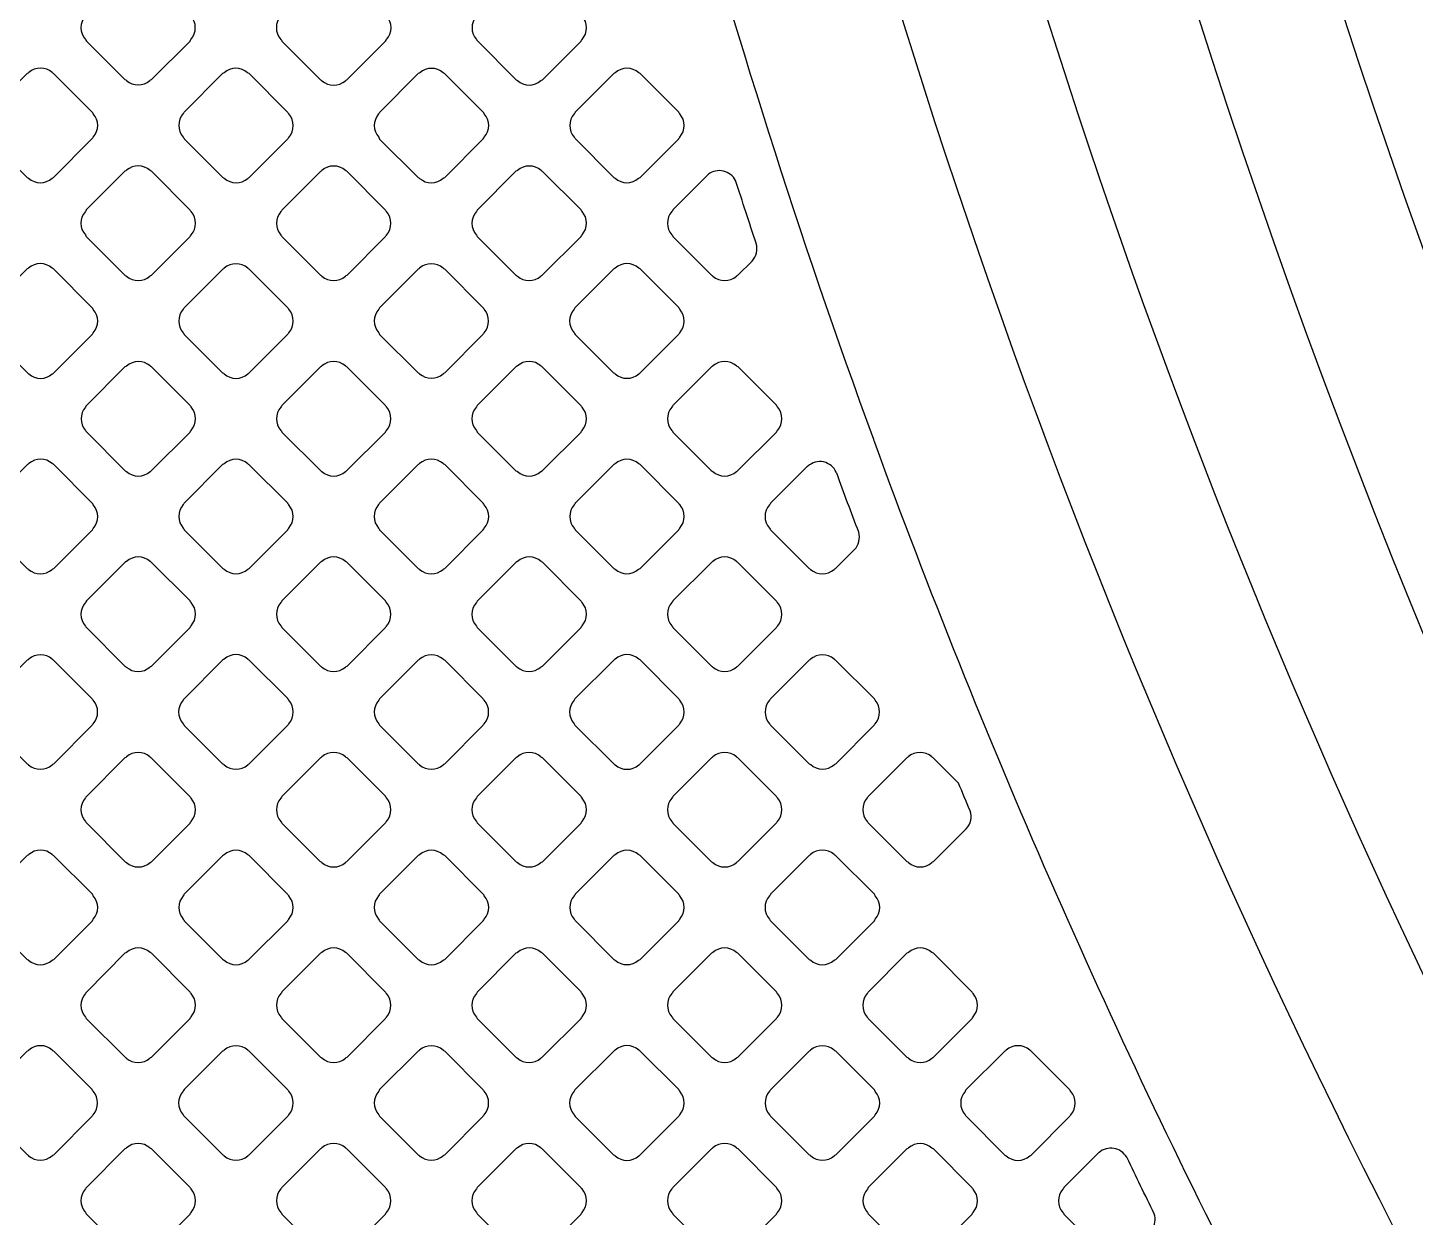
# Model space of a CAD drawing. Header units: millimetres. Extents: x 3440 to 3572, y 2 to 96.
# Drawn here: x 3529.908 to 3531.438, y 62.427 to 63.738 of the extents above; entities that cross this region are included whole.
import ezdxf

# ---------------------------------------------------------------- set-up
doc = ezdxf.new("R2010")
doc.units = ezdxf.units.MM
doc.header["$LTSCALE"] = 23.1
doc.layers.add('gbr-dxf', color=7, linetype='CONTINUOUS')

msp = doc.modelspace()

# ---------------------------------------------------------------- linework, layer by layer
at = {"layer": 'gbr-dxf', "linetype": 'Continuous'}
for points in [[(3533.3367, 60.2353, -0.198755), (3530.7901, 66.3816, -0.011889), (3530.7901, 66.385, -0.001401), (3530.7902, 66.4319, -0.006774), (3530.7902, 66.4335), (3530.7902, 68.821, 0.15456), (3530.6411, 69.0475, -0.007498), (3530.6397, 69.0487, -0.223524), (3530.566, 69.2052, -0.414223), (3530.7692, 69.4084, -0.414223), (3530.9724, 69.2052, -0.097355), (3530.9573, 69.1283, 0.044886), (3530.9345, 69.0512, -0.047616), (3530.9426, 68.9741, -0.019176), (3530.9426, 68.9684), (3530.9426, 68.8329, -0.01601), (3530.9426, 68.8281), (3530.9426, 66.4315, -0.008654), (3530.9426, 66.4292, 0.001254), (3530.9425, 66.3884, -0.011774), (3530.9425, 66.3851, 0.198929), (3533.4461, 60.3414, -0.008685)], [(3529.9322, 69.1544, 0.224387), (3530.0528, 68.8991), (3530.0594, 68.8935), (3530.2616, 68.0324), (3530.2788, 66.7452, -0.031401), (3530.2789, 66.7421), (3530.2832, 66.4211, -0.024536), (3530.2832, 66.4187), (3530.2857, 66.2338, -0.02971), (3530.2858, 66.2309), (3530.2858, 66.2307), (3530.2865, 66.1776, -0.020598), (3530.2866, 66.1756, 0.041374), (3530.3954, 65.05, -0.014401), (3530.3956, 65.0488), (3530.465, 64.6639, -0.013612), (3530.4652, 64.6627, 0.04234), (3530.8402, 63.2846, -0.034058), (3530.8413, 63.2814, 0.030775), (3531.2576, 62.3296, -0.014751), (3531.2581, 62.3284), (3531.4173, 62.0181, -0.022541), (3531.4184, 62.0163, 0.006915), (3531.537, 61.7947, 0.283708)], [(3531.5759, 62.1), (3531.4164, 62.4109, -0.008596), (3531.4153, 62.413, -0.073265), (3530.6404, 64.6957, -0.008634), (3530.64, 64.698), (3530.5714, 65.0781, -0.012454), (3530.5707, 65.0816, -0.041374), (3530.4648, 66.178, -0.007759)], [(3530.6172, 66.1781, 0.041158), (3530.72, 65.1124, -0.012756), (3530.7207, 65.1088), (3530.7903, 64.723, -0.007562), (3530.7906, 64.7211, 0.07327), (3531.552, 62.4805, -0.0085)], [(3531.2886, 66.1606, 0.198897), (3533.5297, 60.7496, -0.008509)], [(3533.4202, 60.6435, -0.198702), (3531.1362, 66.1571, -0.011933)]]:
    msp.add_lwpolyline(points, format="xyb", dxfattribs=at)
for points in [[(3529.9715, 63.7252, -0.10047), (3529.9725, 63.7235), (3530.015, 63.681, -0.096111), (3530.0167, 63.6801, 0.379092), (3530.0426, 63.68, -0.095166), (3530.0442, 63.681), (3530.0868, 63.7235, -0.096227), (3530.0877, 63.7252, 0.379087), (3530.0878, 63.7511, -0.096507), (3530.0868, 63.7528), (3530.044, 63.7955, -0.083772), (3530.0426, 63.7964, 0.37947), (3530.0167, 63.7964, -0.096458), (3530.015, 63.7954), (3529.9725, 63.7529, -0.096627), (3529.9715, 63.7512, 0.379731)], [(3530.1869, 63.7512, 0.378818), (3530.1869, 63.7253, -0.103884), (3530.1879, 63.7235), (3530.2306, 63.6808, -0.100073), (3530.2323, 63.6798, 0.378702), (3530.2582, 63.6798, -0.095506), (3530.2598, 63.6808), (3530.3025, 63.7235, -0.095394), (3530.3035, 63.7251, 0.379163), (3530.3035, 63.7511, -0.108153), (3530.3024, 63.7529), (3530.2598, 63.7955, -0.096111), (3530.2582, 63.7965, 0.379141), (3530.2323, 63.7965, -0.096031), (3530.2306, 63.7956), (3530.1879, 63.7528, -0.095895)], [(3530.4026, 63.751, 0.379211), (3530.4027, 63.7251, -0.087784), (3530.4036, 63.7236), (3530.4464, 63.6808, -0.083651), (3530.4478, 63.6799, 0.37981), (3530.4737, 63.6799, -0.095956), (3530.4754, 63.6809), (3530.518, 63.7235, -0.096332), (3530.519, 63.7251, 0.37975), (3530.519, 63.7511, -0.092139), (3530.518, 63.7527), (3530.4754, 63.7953, -0.096328), (3530.4738, 63.7963, 0.378885), (3530.4478, 63.7963, -0.095862), (3530.4462, 63.7953), (3530.4036, 63.7527, -0.095997)], [(3529.8637, 63.6174, -0.096625), (3529.8647, 63.6158), (3529.9073, 63.5732, -0.092233), (3529.9088, 63.5722, 0.379092), (3529.9348, 63.5722, -0.095166), (3529.9364, 63.5732), (3529.9791, 63.6159, -0.095701), (3529.9801, 63.6175, 0.378793), (3529.9801, 63.6434, -0.100588), (3529.9791, 63.6451), (3529.9364, 63.6878, -0.087638), (3529.935, 63.6887, 0.379778), (3529.909, 63.6887, -0.096458), (3529.9073, 63.6877), (3529.8647, 63.645, -0.096627), (3529.8637, 63.6434, 0.379731)], [(3530.0793, 63.6435, 0.379497), (3530.0793, 63.6176, -0.10399), (3530.0803, 63.6158), (3530.1229, 63.5732, -0.100093), (3530.1246, 63.5722, 0.378837), (3530.1505, 63.5721, -0.095506), (3530.1522, 63.5731), (3530.1947, 63.6157, -0.095394), (3530.1957, 63.6173, 0.379163), (3530.1957, 63.6433, -0.092523), (3530.1947, 63.6448), (3530.1519, 63.6876, -0.096857), (3530.1503, 63.6886, 0.379297), (3530.1244, 63.6886, -0.096367), (3530.1227, 63.6876), (3530.0802, 63.6452, -0.096527)], [(3530.2948, 63.6433, 0.378901), (3530.2949, 63.6174, -0.107922), (3530.2959, 63.6155), (3530.3382, 63.5732, -0.103923), (3530.34, 63.5721, 0.379201), (3530.366, 63.5722, -0.096625), (3530.3676, 63.5731), (3530.4102, 63.6158, -0.096111), (3530.4112, 63.6174, 0.379423), (3530.4112, 63.6434, -0.103884), (3530.4102, 63.6451), (3530.3679, 63.6875, -0.107814), (3530.366, 63.6885, 0.378406), (3530.3401, 63.6885, -0.09601), (3530.3385, 63.6876), (3530.2958, 63.6449, -0.096036)], [(3530.5104, 63.6174, -0.087784), (3530.5113, 63.6159), (3530.5541, 63.5731, -0.083651), (3530.5555, 63.5722, 0.37981), (3530.5814, 63.5722, -0.095956), (3530.5831, 63.5732), (3530.6257, 63.6158, -0.096332), (3530.6267, 63.6174, 0.37981), (3530.6267, 63.6434, -0.092348), (3530.6257, 63.645), (3530.5831, 63.6876, -0.096111), (3530.5815, 63.6885, 0.379731), (3530.5555, 63.6885, -0.096458), (3530.5539, 63.6876), (3530.5113, 63.645, -0.096627), (3530.5104, 63.6434, 0.379731)], [(3529.9714, 63.5097, -0.091476), (3529.9723, 63.5081), (3530.0153, 63.4652, -0.087529), (3530.0168, 63.4643, 0.378417), (3530.0426, 63.4643, -0.096217), (3530.0443, 63.4653), (3530.0871, 63.508, -0.096036), (3530.0881, 63.5097, 0.379029), (3530.088, 63.5356, -0.087784), (3530.0871, 63.5371), (3530.0442, 63.58, -0.092233), (3530.0427, 63.5809, 0.379297), (3530.0167, 63.581, -0.096367), (3530.0151, 63.58), (3529.9724, 63.5373, -0.096328), (3529.9714, 63.5356, 0.379175)], [(3530.1871, 63.5356, 0.379211), (3530.1871, 63.5096, -0.10047), (3530.1881, 63.5079), (3530.2306, 63.4654, -0.096111), (3530.2323, 63.4644, 0.379308), (3530.2582, 63.4644, -0.09601), (3530.2599, 63.4654), (3530.3024, 63.5079, -0.096227), (3530.3034, 63.5096, 0.379035), (3530.3034, 63.5355, -0.09601), (3530.3024, 63.5371), (3530.2596, 63.5799, -0.083283), (3530.2582, 63.5808, 0.378406), (3530.2323, 63.5808, -0.095862), (3530.2307, 63.5798), (3530.1881, 63.5372, -0.095997)], [(3530.4025, 63.5096, -0.100082), (3530.4035, 63.5079), (3530.446, 63.4654, -0.095796), (3530.4477, 63.4644, 0.37889), (3530.4736, 63.4644, -0.096117), (3530.4752, 63.4654), (3530.518, 63.5081, -0.095895), (3530.519, 63.5098, 0.379201), (3530.519, 63.5357, -0.096625), (3530.518, 63.5374), (3530.4755, 63.5798, -0.100151), (3530.4738, 63.5808, 0.379731), (3530.4478, 63.5808, -0.096458), (3530.4462, 63.5799), (3530.4035, 63.5372, -0.096627), (3530.4025, 63.5355, 0.3795)], [(3530.6181, 63.5097, -0.092348), (3530.619, 63.5082), (3530.6618, 63.4654, -0.088547), (3530.6633, 63.4644, 0.37956), (3530.6893, 63.4644, -0.096117), (3530.6909, 63.4654), (3530.7065, 63.481, 0.265477), (3530.7111, 63.5003, -0.039635), (3530.711, 63.5006, -0.002169), (3530.6884, 63.5696, 0.467275), (3530.6582, 63.5765), (3530.6191, 63.5373, -0.096627), (3530.6181, 63.5357, 0.379731)], [(3529.8637, 63.4279, 0.378853), (3529.8637, 63.402, -0.092162), (3529.8647, 63.4005), (3529.9076, 63.3576, -0.087639), (3529.909, 63.3566, 0.379528), (3529.935, 63.3566, -0.095506), (3529.9366, 63.3576), (3529.9792, 63.4002, -0.0952), (3529.9801, 63.4018, 0.379169), (3529.9801, 63.4277, -0.104293), (3529.9791, 63.4295), (3529.9364, 63.4722, -0.092289), (3529.9349, 63.4731, 0.379141), (3529.9089, 63.4732, -0.095487), (3529.9073, 63.4722), (3529.8647, 63.4296, -0.096036)], [(3530.0793, 63.4278, 0.379206), (3530.0793, 63.4018, -0.10047), (3530.0803, 63.4001), (3530.1228, 63.3576, -0.096111), (3530.1245, 63.3566, 0.37981), (3530.1505, 63.3566, -0.095956), (3530.1521, 63.3576), (3530.1947, 63.4002, -0.096332), (3530.1957, 63.4019, 0.37981), (3530.1957, 63.4278, -0.096625), (3530.1947, 63.4295), (3530.1522, 63.472, -0.100151), (3530.1505, 63.473, 0.379523), (3530.1245, 63.473, -0.096157), (3530.1229, 63.472), (3530.0803, 63.4294, -0.096197)], [(3530.2949, 63.4019, -0.104392), (3530.2959, 63.4001), (3530.3383, 63.3578, -0.100151), (3530.34, 63.3568, 0.379308), (3530.3659, 63.3567, -0.09601), (3530.3676, 63.3577), (3530.4101, 63.4003, -0.096227), (3530.4111, 63.4019, 0.378952), (3530.4111, 63.4278, -0.092052), (3530.4102, 63.4294), (3530.3676, 63.472, -0.096527), (3530.3659, 63.473, 0.37947), (3530.34, 63.473, -0.096458), (3530.3383, 63.472), (3530.2959, 63.4295, -0.096627), (3530.2949, 63.4279, 0.379731)], [(3530.5102, 63.4019, -0.103999), (3530.5113, 63.4001), (3530.5538, 63.3576, -0.100215), (3530.5555, 63.3566, 0.379201), (3530.5815, 63.3566, -0.095956), (3530.5831, 63.3576), (3530.6257, 63.4002, -0.096332), (3530.6267, 63.4019, 0.379451), (3530.6267, 63.4278, -0.107922), (3530.6257, 63.4297), (3530.5831, 63.4722, -0.096227), (3530.5815, 63.4732, 0.379249), (3530.5555, 63.4732, -0.096458), (3530.5539, 63.4722), (3530.5112, 63.4295, -0.096627), (3530.5103, 63.4279, 0.3795)], [(3529.9716, 63.32, 0.378901), (3529.9716, 63.2941, -0.087613), (3529.9725, 63.2926), (3530.0154, 63.2497, -0.083081), (3530.0168, 63.2489, 0.379201), (3530.0427, 63.2489, -0.096625), (3530.0444, 63.2499), (3530.0869, 63.2925, -0.096111), (3530.0879, 63.2941, 0.379423), (3530.0879, 63.3201, -0.092061), (3530.087, 63.3216), (3530.0443, 63.3643, -0.096099), (3530.0427, 63.3653, 0.378406), (3530.0168, 63.3652, -0.096507), (3530.0151, 63.3643), (3529.9725, 63.3217, -0.095686)], [(3530.187, 63.2941, -0.096625), (3530.188, 63.2924), (3530.2306, 63.2499, -0.092233), (3530.2322, 63.2489, 0.37981), (3530.2581, 63.2489, -0.095956), (3530.2598, 63.2499), (3530.3024, 63.2925, -0.096332), (3530.3034, 63.2942, 0.37981), (3530.3034, 63.3201, -0.10047), (3530.3024, 63.3218), (3530.2598, 63.3644, -0.088202), (3530.2583, 63.3653, 0.379731), (3530.2323, 63.3653, -0.096458), (3530.2307, 63.3644), (3530.188, 63.3217, -0.096627), (3530.187, 63.32, 0.379731)], [(3530.4025, 63.2942, -0.096625), (3530.4035, 63.2925), (3530.4462, 63.2498, -0.092072), (3530.4478, 63.2489, 0.379451), (3530.4737, 63.2489, -0.096117), (3530.4754, 63.2499), (3530.518, 63.2925, -0.095796), (3530.519, 63.2941, 0.378779), (3530.519, 63.32, -0.083262), (3530.5181, 63.3214), (3530.4751, 63.3644, -0.088207), (3530.4737, 63.3653, 0.37947), (3530.4477, 63.3653, -0.096458), (3530.446, 63.3643), (3530.4035, 63.3218, -0.096627), (3530.4025, 63.3202, 0.379731)], [(3530.6181, 63.2941, -0.104392), (3530.6191, 63.2923), (3530.6615, 63.2499, -0.100151), (3530.6632, 63.2489, 0.37981), (3530.6892, 63.2489, -0.095956), (3530.6908, 63.2499), (3530.7334, 63.2925, -0.096332), (3530.7344, 63.2942, 0.37981), (3530.7344, 63.3201, -0.108153), (3530.7333, 63.322), (3530.691, 63.3644, -0.096111), (3530.6893, 63.3653, 0.379731), (3530.6634, 63.3653, -0.096458), (3530.6617, 63.3644), (3530.6191, 63.3217, -0.096627), (3530.6181, 63.32, 0.379731)], [(3529.8638, 63.2122, 0.379211), (3529.8638, 63.1863, -0.104293), (3529.8648, 63.1845), (3529.9072, 63.1421, -0.100824), (3529.9089, 63.1411, 0.37981), (3529.9349, 63.1411, -0.096625), (3529.9366, 63.1421), (3529.9792, 63.1847, -0.096111), (3529.9801, 63.1863, 0.37975), (3529.9802, 63.2123, -0.108084), (3529.9791, 63.2142), (3529.9367, 63.2566, -0.096527), (3529.935, 63.2576, 0.378885), (3529.9091, 63.2576, -0.096528), (3529.9075, 63.2566), (3529.8647, 63.2139, -0.095686)], [(3530.0794, 63.1864, -0.096117), (3530.0803, 63.1848), (3530.1229, 63.1422, -0.091578), (3530.1245, 63.1412, 0.379201), (3530.1505, 63.1412, -0.096625), (3530.1521, 63.1422), (3530.1946, 63.1847, -0.096111), (3530.1956, 63.1864, 0.379451), (3530.1956, 63.2123, -0.100588), (3530.1946, 63.214), (3530.1522, 63.2564, -0.104101), (3530.1504, 63.2575, 0.379249), (3530.1244, 63.2574, -0.096458), (3530.1228, 63.2565), (3530.0803, 63.214, -0.096627), (3530.0794, 63.2124, 0.3795)], [(3530.2948, 63.1864, -0.100285), (3530.2958, 63.1847), (3530.3384, 63.1421, -0.096627), (3530.34, 63.1411, 0.37981), (3530.366, 63.1411, -0.096625), (3530.3676, 63.1421), (3530.4102, 63.1847, -0.096111), (3530.4112, 63.1864, 0.37981), (3530.4112, 63.2123, -0.096458), (3530.4102, 63.214), (3530.3676, 63.2566, -0.100499), (3530.3659, 63.2576, 0.379731), (3530.34, 63.2576, -0.096458), (3530.3383, 63.2566), (3530.2957, 63.214, -0.096627), (3530.2948, 63.2124, 0.379731)], [(3530.5104, 63.1864, -0.096625), (3530.5113, 63.1847), (3530.5539, 63.1421, -0.092233), (3530.5555, 63.1412, 0.37981), (3530.5814, 63.1412, -0.095956), (3530.5831, 63.1422), (3530.6257, 63.1848, -0.096332), (3530.6267, 63.1864, 0.37981), (3530.6267, 63.2124, -0.083317), (3530.6258, 63.2138), (3530.583, 63.2566, -0.088202), (3530.5815, 63.2575, 0.379731), (3530.5555, 63.2575, -0.096458), (3530.5539, 63.2565), (3530.5113, 63.214, -0.096627), (3530.5104, 63.2123, 0.379731)], [(3530.7257, 63.1864, -0.10047), (3530.7268, 63.1846), (3530.7693, 63.142, -0.096111), (3530.771, 63.1411, 0.37981), (3530.797, 63.1411, -0.095956), (3530.7986, 63.142), (3530.8195, 63.1629), (3530.8195, 63.1629, 0.261174), (3530.8241, 63.1819, -0.002079), (3530.7998, 63.247, -0.049819), (3530.7993, 63.2481, 0.508514), (3530.768, 63.2549, -0.054855), (3530.7669, 63.2541), (3530.7267, 63.214, -0.096627), (3530.7257, 63.2123, 0.379731)], [(3529.9715, 63.0786, -0.100514), (3529.9725, 63.0768), (3530.015, 63.0343, -0.096195), (3530.0166, 63.0334, 0.379201), (3530.0426, 63.0334, -0.096625), (3530.0442, 63.0344), (3530.0869, 63.0771, -0.096111), (3530.0879, 63.0787, 0.379308), (3530.0879, 63.1047, -0.096507), (3530.087, 63.1063), (3530.0445, 63.1488, -0.10077), (3530.0427, 63.1498, 0.37947), (3530.0168, 63.1498, -0.096458), (3530.0151, 63.1488), (3529.9725, 63.1062, -0.096627), (3529.9715, 63.1045, 0.3795)], [(3530.187, 63.1046, 0.379249), (3530.187, 63.0787, -0.092348), (3530.188, 63.0771), (3530.2308, 63.0343, -0.088207), (3530.2323, 63.0334, 0.379451), (3530.2582, 63.0334, -0.096117), (3530.2599, 63.0344), (3530.3024, 63.0769, -0.095895), (3530.3034, 63.0785, 0.379201), (3530.3034, 63.1045, -0.104175), (3530.3023, 63.1063), (3530.2597, 63.1489, -0.092289), (3530.2582, 63.1498, 0.3795), (3530.2322, 63.1498, -0.096614), (3530.2306, 63.1489), (3530.188, 63.1063, -0.096195)], [(3530.4025, 63.1045, 0.37947), (3530.4025, 63.0785, -0.09253), (3530.4035, 63.077), (3530.4462, 63.0343, -0.088207), (3530.4476, 63.0334, 0.37981), (3530.4736, 63.0334, -0.096625), (3530.4753, 63.0344), (3530.518, 63.0771, -0.096111), (3530.519, 63.0787, 0.379308), (3530.519, 63.1047, -0.08785), (3530.5181, 63.1061), (3530.4753, 63.1489, -0.092456), (3530.4738, 63.1498, 0.379), (3530.4478, 63.1498, -0.095968), (3530.4462, 63.1488), (3530.4035, 63.1061, -0.096527)], [(3530.6181, 63.0787, -0.100082), (3530.6191, 63.077), (3530.6617, 63.0343, -0.095796), (3530.6633, 63.0334, 0.378747), (3530.6893, 63.0334, -0.095866), (3530.6909, 63.0343), (3530.7334, 63.0769, -0.095585), (3530.7344, 63.0785, 0.379422), (3530.7344, 63.1045, -0.096625), (3530.7334, 63.1061), (3530.6906, 63.1489, -0.083651), (3530.6892, 63.1498, 0.379731), (3530.6632, 63.1498, -0.096458), (3530.6616, 63.1488), (3530.6191, 63.1063, -0.096627), (3530.6181, 63.1047, 0.3795)], [(3529.8638, 62.9709, -0.10047), (3529.8648, 62.9691), (3529.9073, 62.9267, -0.096111), (3529.9089, 62.9257, 0.37981), (3529.9349, 62.9257, -0.095956), (3529.9365, 62.9267), (3529.979, 62.9692, -0.096332), (3529.98, 62.9708, 0.37981), (3529.98, 62.9968, -0.096625), (3529.979, 62.9984), (3529.9364, 63.0411, -0.083651), (3529.935, 63.042, 0.379731), (3529.909, 63.042, -0.096458), (3529.9073, 63.041), (3529.8648, 62.9985, -0.096627), (3529.8638, 62.9968, 0.379731)], [(3530.0792, 62.9709, -0.108195), (3530.0803, 62.969), (3530.1227, 62.9266, -0.10437), (3530.1245, 62.9256, 0.379308), (3530.1504, 62.9256, -0.09601), (3530.1521, 62.9265), (3530.1947, 62.9692, -0.096227), (3530.1957, 62.9709, 0.379191), (3530.1957, 62.9968, -0.104256), (3530.1947, 62.9986), (3530.1522, 63.041, -0.107877), (3530.1504, 63.0421, 0.379249), (3530.1244, 63.0421, -0.096723), (3530.1228, 63.0411), (3530.0802, 62.9985, -0.096857), (3530.0792, 62.9969, 0.379731)], [(3530.2949, 62.9709, -0.096625), (3530.2959, 62.9692), (3530.3384, 62.9267, -0.092233), (3530.34, 62.9257, 0.37981), (3530.366, 62.9257, -0.095956), (3530.3676, 62.9267), (3530.4101, 62.9692, -0.096332), (3530.4111, 62.9708, 0.37981), (3530.4111, 62.9968, -0.10047), (3530.4101, 62.9985), (3530.3677, 63.0409, -0.10399), (3530.3659, 63.0419, 0.379731), (3530.34, 63.0419, -0.096458), (3530.3383, 63.0409), (3530.2959, 62.9985, -0.096627), (3530.2949, 62.9969, 0.379731)], [(3530.5103, 62.9709, -0.096458), (3530.5112, 62.9692), (3530.5539, 62.9265, -0.092289), (3530.5555, 62.9256, 0.37981), (3530.5815, 62.9256, -0.096119), (3530.5831, 62.9265), (3530.6257, 62.9692, -0.095819), (3530.6267, 62.9708, 0.37981), (3530.6267, 62.9968, -0.100399), (3530.6257, 62.9985), (3530.583, 63.0412, -0.088207), (3530.5815, 63.0421, 0.379731), (3530.5555, 63.0421, -0.096723), (3530.5539, 63.0411), (3530.5112, 62.9985, -0.096857), (3530.5103, 62.9968, 0.379731)], [(3530.7258, 62.9708, -0.091954), (3530.7268, 62.9693), (3530.7693, 62.9268, -0.104264), (3530.7711, 62.9258, 0.379451), (3530.797, 62.9257, -0.096117), (3530.7987, 62.9267), (3530.8412, 62.9693, -0.095796), (3530.8422, 62.9709, 0.378779), (3530.8422, 62.9968, -0.087715), (3530.8413, 62.9983), (3530.7985, 63.041, -0.092398), (3530.797, 63.042, 0.37947), (3530.771, 63.0419, -0.096723), (3530.7694, 63.041), (3530.7268, 62.9984, -0.096857), (3530.7258, 62.9968, 0.379731)], [(3529.9715, 62.8631, -0.096475), (3529.9725, 62.8615), (3530.0152, 62.8188, -0.092289), (3530.0167, 62.8179, 0.37981), (3530.0427, 62.8179, -0.096625), (3530.0444, 62.8188), (3530.0869, 62.8614, -0.096111), (3530.0879, 62.8631, 0.37981), (3530.0879, 62.889, -0.083601), (3530.087, 62.8904), (3530.0441, 62.9334, -0.088202), (3530.0426, 62.9343, 0.379731), (3530.0167, 62.9343, -0.096458), (3530.015, 62.9333), (3529.9725, 62.8908, -0.096627), (3529.9715, 62.8891, 0.379731)], [(3530.187, 62.863, -0.104392), (3530.1881, 62.8612), (3530.2304, 62.8189, -0.100151), (3530.2322, 62.8179, 0.37981), (3530.2581, 62.8179, -0.095956), (3530.2598, 62.8189), (3530.3024, 62.8615, -0.096332), (3530.3034, 62.8631, 0.37981), (3530.3034, 62.8891, -0.108153), (3530.3023, 62.891), (3530.2599, 62.9333, -0.096111), (3530.2583, 62.9343, 0.379731), (3530.2323, 62.9343, -0.096458), (3530.2307, 62.9333), (3530.188, 62.8907, -0.096627), (3530.187, 62.889, 0.379731)], [(3530.4025, 62.8631, -0.087784), (3530.4035, 62.8617), (3530.4464, 62.8187, -0.083651), (3530.4478, 62.8179, 0.37981), (3530.4737, 62.8179, -0.095956), (3530.4754, 62.8188), (3530.518, 62.8614, -0.096332), (3530.519, 62.8631, 0.37981), (3530.519, 62.889, -0.092348), (3530.518, 62.8906), (3530.4753, 62.9333, -0.096111), (3530.4737, 62.9343, 0.379731), (3530.4477, 62.9343, -0.096458), (3530.446, 62.9333), (3530.4035, 62.8908, -0.096627), (3530.4025, 62.8891, 0.379731)], [(3530.6181, 62.863, -0.096458), (3530.6191, 62.8614), (3530.6616, 62.8188, -0.092289), (3530.6632, 62.8179, 0.37981), (3530.6892, 62.8179, -0.096625), (3530.6908, 62.8189), (3530.7334, 62.8615, -0.096111), (3530.7344, 62.8631, 0.37981), (3530.7344, 62.8891, -0.100399), (3530.7334, 62.8908), (3530.6908, 62.9334, -0.088207), (3530.6893, 62.9343, 0.379731), (3530.6634, 62.9343, -0.096723), (3530.6617, 62.9333), (3530.6191, 62.8907, -0.096857), (3530.6181, 62.889, 0.379731)], [(3530.8335, 62.8631, -0.092162), (3530.8345, 62.8616), (3530.8771, 62.8189, -0.103673), (3530.8789, 62.8179, 0.37889), (3530.9048, 62.8179, -0.096117), (3530.9065, 62.8189), (3530.9427, 62.8551, 0.271584), (3530.9469, 62.875, -0.00105), (3530.9341, 62.9055), (3530.9062, 62.9333, -0.091578), (3530.9047, 62.9343, 0.379298), (3530.8787, 62.9343, -0.096458), (3530.8771, 62.9333), (3530.8345, 62.8907, -0.096627), (3530.8335, 62.8891, 0.3795)], [(3529.8637, 62.7813, 0.379249), (3529.8637, 62.7553, -0.096475), (3529.8647, 62.7537), (3529.9074, 62.711, -0.092289), (3529.9089, 62.7101, 0.37981), (3529.9349, 62.7101, -0.096625), (3529.9366, 62.711), (3529.9792, 62.7537, -0.096111), (3529.9801, 62.7553, 0.379308), (3529.9802, 62.7812, -0.099971), (3529.9792, 62.783), (3529.9364, 62.8257, -0.087865), (3529.9349, 62.8266, 0.379112), (3529.909, 62.8266, -0.096614), (3529.9074, 62.8256), (3529.8646, 62.7829, -0.096195)], [(3530.0794, 62.7554, -0.104371), (3530.0804, 62.7536), (3530.1228, 62.7112, -0.100442), (3530.1245, 62.7102, 0.379201), (3530.1505, 62.7102, -0.096625), (3530.1521, 62.7112), (3530.1946, 62.7537, -0.096111), (3530.1956, 62.7553, 0.379451), (3530.1956, 62.7813, -0.092029), (3530.1946, 62.7828), (3530.152, 62.8255, -0.096539), (3530.1504, 62.8264, 0.379249), (3530.1244, 62.8264, -0.096458), (3530.1228, 62.8254), (3530.0803, 62.783, -0.096627), (3530.0794, 62.7813, 0.3795)], [(3530.2948, 62.7554, -0.108153), (3530.2958, 62.7535), (3530.3382, 62.7111, -0.10399), (3530.34, 62.7101, 0.37981), (3530.366, 62.7101, -0.095956), (3530.3676, 62.7111), (3530.4102, 62.7537, -0.096332), (3530.4112, 62.7553, 0.37981), (3530.4112, 62.7813, -0.104392), (3530.4102, 62.7831), (3530.3678, 62.8255, -0.107961), (3530.3659, 62.8265, 0.379731), (3530.34, 62.8265, -0.096458), (3530.3383, 62.8256), (3530.2957, 62.783, -0.096627), (3530.2948, 62.7813, 0.379731)], [(3530.5104, 62.7553, -0.088014), (3530.5113, 62.7538), (3530.5541, 62.711, -0.083733), (3530.5555, 62.7102, 0.37981), (3530.5814, 62.7102, -0.096625), (3530.5831, 62.7111), (3530.6257, 62.7537, -0.096111), (3530.6267, 62.7554, 0.37981), (3530.6267, 62.7813, -0.091954), (3530.6257, 62.7829), (3530.5831, 62.8255, -0.096332), (3530.5815, 62.8265, 0.379731), (3530.5555, 62.8265, -0.096723), (3530.5539, 62.8255), (3530.5113, 62.7829, -0.096857), (3530.5104, 62.7813, 0.379731)], [(3530.7257, 62.7553, -0.087947), (3530.7266, 62.7538), (3530.7694, 62.7111, -0.100442), (3530.7711, 62.7101, 0.379201), (3530.797, 62.7101, -0.096625), (3530.7987, 62.7111), (3530.8413, 62.7537, -0.096111), (3530.8423, 62.7553, 0.379308), (3530.8423, 62.7813, -0.092315), (3530.8414, 62.7829), (3530.7986, 62.8256, -0.096527), (3530.797, 62.8266, 0.37947), (3530.771, 62.8266, -0.096458), (3530.7694, 62.8256), (3530.7267, 62.7829, -0.096627), (3530.7257, 62.7813, 0.3795)], [(3529.9715, 62.6475, -0.09221), (3529.9724, 62.6459), (3530.0152, 62.6032, -0.087648), (3530.0166, 62.6023, 0.37889), (3530.0426, 62.6023, -0.096117), (3530.0442, 62.6033), (3530.087, 62.6461, -0.095895), (3530.0879, 62.6477, 0.379201), (3530.0879, 62.6736, -0.087784), (3530.087, 62.6751), (3530.0443, 62.7178, -0.092233), (3530.0428, 62.7188, 0.379731), (3530.0168, 62.7188, -0.096458), (3530.0151, 62.7178), (3529.9725, 62.6751, -0.096627), (3529.9715, 62.6735, 0.3795)], [(3530.187, 62.6477, -0.100399), (3530.188, 62.6459), (3530.2306, 62.6033, -0.096627), (3530.2323, 62.6024, 0.379308), (3530.2582, 62.6023, -0.095866), (3530.2599, 62.6033), (3530.3024, 62.6459, -0.095585), (3530.3034, 62.6475, 0.378952), (3530.3034, 62.6734, -0.09601), (3530.3024, 62.6751), (3530.2596, 62.7179, -0.083374), (3530.2582, 62.7188, 0.37947), (3530.2322, 62.7188, -0.096723), (3530.2306, 62.7178), (3530.188, 62.6753, -0.096857), (3530.187, 62.6736, 0.379731)], [(3530.4025, 62.6475, -0.100588), (3530.4035, 62.6458), (3530.446, 62.6033, -0.095895), (3530.4477, 62.6023, 0.378747), (3530.4736, 62.6023, -0.09601), (3530.4752, 62.6033), (3530.518, 62.6461, -0.096227), (3530.519, 62.6477, 0.379422), (3530.519, 62.6736, -0.096458), (3530.518, 62.6753), (3530.4755, 62.7178, -0.100824), (3530.4738, 62.7188, 0.379731), (3530.4478, 62.7188, -0.096723), (3530.4462, 62.7178), (3530.4035, 62.6751, -0.096857), (3530.4025, 62.6735, 0.3795)], [(3530.6181, 62.6477, -0.092348), (3530.619, 62.6461), (3530.6618, 62.6033, -0.088202), (3530.6633, 62.6024, 0.37981), (3530.6893, 62.6024, -0.095956), (3530.6909, 62.6033), (3530.7334, 62.6458, -0.096332), (3530.7344, 62.6475, 0.37981), (3530.7344, 62.6734, -0.104392), (3530.7334, 62.6752), (3530.6908, 62.7178, -0.092233), (3530.6892, 62.7188, 0.379731), (3530.6632, 62.7188, -0.096458), (3530.6616, 62.7178), (3530.6191, 62.6753, -0.096627), (3530.6181, 62.6736, 0.379731)], [(3530.8335, 62.6475, -0.087946), (3530.8344, 62.646), (3530.8772, 62.6033, -0.100299), (3530.8789, 62.6023, 0.378599), (3530.9048, 62.6023, -0.096377), (3530.9065, 62.6032), (3530.9491, 62.6459, -0.095895), (3530.9501, 62.6476, 0.378304), (3530.9501, 62.6735, -0.091669), (3530.9492, 62.675), (3530.9064, 62.7178, -0.096527), (3530.9048, 62.7188, 0.379), (3530.8789, 62.7188, -0.095968), (3530.8772, 62.7178), (3530.8345, 62.6751, -0.096527), (3530.8335, 62.6734, 0.379)], [(3529.8638, 62.5398, -0.092348), (3529.8648, 62.5383), (3529.9075, 62.4956, -0.088202), (3529.9089, 62.4947, 0.37981), (3529.9349, 62.4947, -0.095956), (3529.9365, 62.4956), (3529.979, 62.5381, -0.096332), (3529.98, 62.5398, 0.37981), (3529.98, 62.5657, -0.104392), (3529.979, 62.5675), (3529.9365, 62.61, -0.092233), (3529.935, 62.611, 0.379731), (3529.909, 62.611, -0.096458), (3529.9073, 62.61), (3529.8648, 62.5674, -0.096627), (3529.8638, 62.5658, 0.379731)], [(3530.0792, 62.5399, -0.100076), (3530.0802, 62.5382), (3530.1229, 62.4955, -0.096527), (3530.1245, 62.4946, 0.379422), (3530.1505, 62.4946, -0.095956), (3530.1521, 62.4955), (3530.1947, 62.5382, -0.096332), (3530.1957, 62.5398, 0.37981), (3530.1957, 62.5658, -0.096625), (3530.1947, 62.5674), (3530.1521, 62.61, -0.100151), (3530.1504, 62.611, 0.379357), (3530.1245, 62.611, -0.096507), (3530.1228, 62.6101), (3530.0802, 62.5675, -0.096527), (3530.0792, 62.5658, 0.379)], [(3530.2949, 62.5399, -0.104293), (3530.2959, 62.5381), (3530.3383, 62.4957, -0.100824), (3530.34, 62.4947, 0.37981), (3530.366, 62.4947, -0.096625), (3530.3676, 62.4957), (3530.4101, 62.5382, -0.096111), (3530.4111, 62.5398, 0.37981), (3530.4111, 62.5658, -0.09253), (3530.4101, 62.5673), (3530.3676, 62.6099, -0.096627), (3530.3659, 62.6109, 0.379731), (3530.34, 62.6109, -0.096723), (3530.3383, 62.6099), (3530.2959, 62.5675, -0.096857), (3530.2949, 62.5658, 0.379731)], [(3530.5103, 62.5398, -0.104392), (3530.5113, 62.538), (3530.5538, 62.4955, -0.100151), (3530.5555, 62.4945, 0.37981), (3530.5815, 62.4945, -0.095956), (3530.5831, 62.4955), (3530.6257, 62.5381, -0.096332), (3530.6267, 62.5398, 0.37981), (3530.6267, 62.5657, -0.108153), (3530.6257, 62.5676), (3530.5832, 62.6101, -0.096111), (3530.5815, 62.6111, 0.379731), (3530.5555, 62.6111, -0.096458), (3530.5539, 62.6101), (3530.5112, 62.5674, -0.096627), (3530.5103, 62.5658, 0.379731)], [(3530.7258, 62.5398, -0.083328), (3530.7267, 62.5384), (3530.7695, 62.4956, -0.096627), (3530.7712, 62.4946, 0.379057), (3530.7971, 62.4946, -0.095883), (3530.7987, 62.4955), (3530.8413, 62.5381, -0.095895), (3530.8423, 62.5398, 0.378304), (3530.8423, 62.5656, -0.095528), (3530.8413, 62.5673), (3530.7987, 62.6099, -0.100401), (3530.797, 62.6109, 0.37947), (3530.771, 62.6109, -0.096458), (3530.7694, 62.6099), (3530.7268, 62.5674, -0.096627), (3530.7258, 62.5657, 0.379731)], [(3530.9414, 62.5656, 0.378477), (3530.9414, 62.5397, -0.09601), (3530.9424, 62.5381), (3530.9851, 62.4954, -0.092398), (3530.9867, 62.4944, 0.378837), (3531.0126, 62.4944, -0.096528), (3531.0142, 62.4954), (3531.0569, 62.5381, -0.095701), (3531.0579, 62.5397, 0.378804), (3531.0579, 62.5656, -0.100588), (3531.0569, 62.5673), (3531.0142, 62.6101, -0.087639), (3531.0127, 62.611, 0.379014), (3530.9867, 62.611, -0.095862), (3530.9851, 62.61), (3530.9423, 62.5673, -0.095997)], [(3529.9715, 62.4321, -0.087784), (3529.9724, 62.4306), (3530.0153, 62.3877, -0.083651), (3530.0167, 62.3868, 0.37981), (3530.0427, 62.3868, -0.095956), (3530.0443, 62.3878), (3530.0869, 62.4304, -0.096332), (3530.0879, 62.432, 0.37981), (3530.0879, 62.458, -0.092348), (3530.087, 62.4596), (3530.0443, 62.5023, -0.096111), (3530.0426, 62.5032, 0.379731), (3530.0167, 62.5032, -0.096458), (3530.015, 62.5023), (3529.9725, 62.4597, -0.096627), (3529.9715, 62.4581, 0.379731)], [(3530.187, 62.432, -0.096458), (3530.188, 62.4304), (3530.2306, 62.3878, -0.092289), (3530.2322, 62.3868, 0.37981), (3530.2581, 62.3868, -0.096625), (3530.2598, 62.3878), (3530.3024, 62.4304, -0.096111), (3530.3034, 62.4321, 0.37981), (3530.3034, 62.4581, -0.099964), (3530.3024, 62.4598), (3530.2598, 62.5024, -0.087638), (3530.2583, 62.5033, 0.379731), (3530.2323, 62.5033, -0.096723), (3530.2307, 62.5023), (3530.188, 62.4596, -0.096857), (3530.187, 62.458, 0.379731)], [(3530.4025, 62.4321, -0.096614), (3530.4035, 62.4305), (3530.4462, 62.3877, -0.092187), (3530.4478, 62.3868, 0.37889), (3530.4737, 62.3868, -0.096117), (3530.4754, 62.3878), (3530.518, 62.4304, -0.095895), (3530.519, 62.4321, 0.379201), (3530.519, 62.458, -0.083317), (3530.5181, 62.4594), (3530.4752, 62.5023, -0.088202), (3530.4737, 62.5032, 0.379731), (3530.4477, 62.5032, -0.096458), (3530.446, 62.5023), (3530.4035, 62.4597, -0.096627), (3530.4025, 62.4581, 0.3795)], [(3530.6181, 62.432, -0.103999), (3530.6191, 62.4302), (3530.6616, 62.3877, -0.10067), (3530.6633, 62.3867, 0.379125), (3530.6892, 62.3867, -0.096217), (3530.6909, 62.3877), (3530.7336, 62.4304, -0.095824), (3530.7345, 62.432, 0.37897), (3530.7345, 62.4579, -0.10824), (3530.7335, 62.4598), (3530.691, 62.5023, -0.096227), (3530.6893, 62.5033, 0.379778), (3530.6634, 62.5033, -0.096458), (3530.6617, 62.5023), (3530.6191, 62.4596, -0.096627), (3530.6181, 62.458, 0.379762)], [(3530.8336, 62.432, -0.087131), (3530.8345, 62.4306), (3530.8775, 62.3876, -0.083024), (3530.8789, 62.3867, 0.378702), (3530.9049, 62.3867, -0.09601), (3530.9065, 62.3877), (3530.9491, 62.4303, -0.095935), (3530.9501, 62.4319, 0.379002), (3530.9501, 62.4579, -0.092061), (3530.9492, 62.4594), (3530.9064, 62.5022, -0.096328), (3530.9048, 62.5031, 0.378825), (3530.8789, 62.5032, -0.096355), (3530.8772, 62.5022), (3530.8346, 62.4596, -0.096195), (3530.8336, 62.4579, 0.378532)], [(3531.0492, 62.4319, -0.095383), (3531.0502, 62.4303), (3531.0928, 62.3876, -0.092187), (3531.0944, 62.3867, 0.379057), (3531.1203, 62.3867, -0.096265), (3531.122, 62.3877), (3531.1471, 62.4128, 0.236239), (3531.1499, 62.4307, -0.002055), (3531.1199, 62.4924, -0.025406), (3531.1195, 62.4929, 0.47771), (3531.089, 62.4981, -0.037643), (3531.0881, 62.4974), (3531.0502, 62.4595, -0.096036), (3531.0492, 62.4578, 0.378344)]]:
    msp.add_lwpolyline(points, format="xyb", close=True, dxfattribs=at)

doc.saveas('drawing.dxf')
